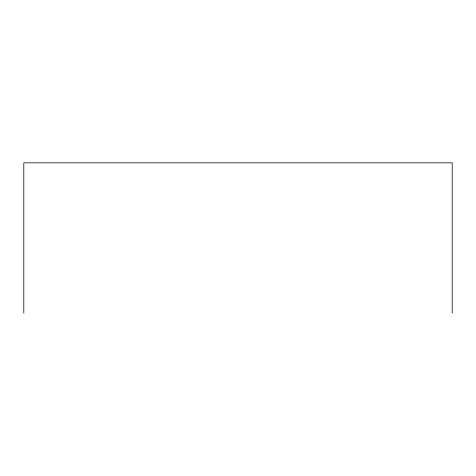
<?xml version="1.0" encoding="UTF-8"?>
<svg xmlns="http://www.w3.org/2000/svg" width="476" height="476" viewBox="0 0 476 476"><rect width="100%" height="100%" fill="white"/><g stroke="black" fill="none" stroke-linecap="round" stroke-linejoin="round"><path stroke-width="0.71" d="M452.2 313.166L452.2 162.834L23.8 162.834L23.8 313.166"/></g></svg>
